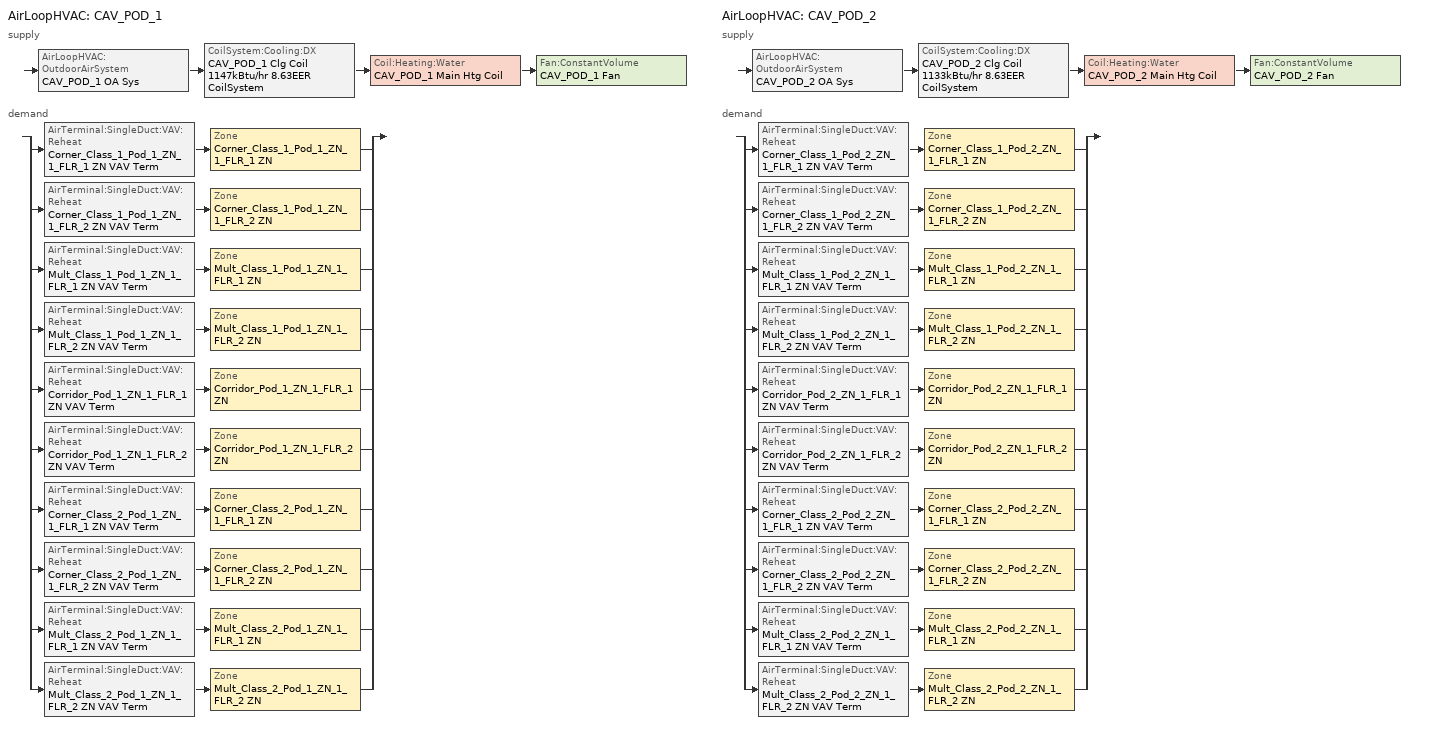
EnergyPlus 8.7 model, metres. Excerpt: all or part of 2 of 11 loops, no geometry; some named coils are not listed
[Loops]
AirLoopHVAC 'CAV_POD_1'
 supply: AirLoopHVAC:OutdoorAirSystem 'CAV_POD_1 OA Sys' > CoilSystem:Cooling:DX 'CAV_POD_1 Clg Coil 1147kBtu/hr 8.63EER CoilSystem' > Coil:Heating:Water 'CAV_POD_1 Main Htg Coil' > Fan:ConstantVolume 'CAV_POD_1 Fan'
 demand: split
  | AirTerminal:SingleDuct:VAV:Reheat 'Corner_Class_1_Pod_1_ZN_1_FLR_1 ZN VAV Term' > Zone 'Corner_Class_1_Pod_1_ZN_1_FLR_1 ZN'
  | AirTerminal:SingleDuct:VAV:Reheat 'Corner_Class_1_Pod_1_ZN_1_FLR_2 ZN VAV Term' > Zone 'Corner_Class_1_Pod_1_ZN_1_FLR_2 ZN'
  | AirTerminal:SingleDuct:VAV:Reheat 'Mult_Class_1_Pod_1_ZN_1_FLR_1 ZN VAV Term' > Zone 'Mult_Class_1_Pod_1_ZN_1_FLR_1 ZN'
  | AirTerminal:SingleDuct:VAV:Reheat 'Mult_Class_1_Pod_1_ZN_1_FLR_2 ZN VAV Term' > Zone 'Mult_Class_1_Pod_1_ZN_1_FLR_2 ZN'
  | AirTerminal:SingleDuct:VAV:Reheat 'Corridor_Pod_1_ZN_1_FLR_1 ZN VAV Term' > Zone 'Corridor_Pod_1_ZN_1_FLR_1 ZN'
  | AirTerminal:SingleDuct:VAV:Reheat 'Corridor_Pod_1_ZN_1_FLR_2 ZN VAV Term' > Zone 'Corridor_Pod_1_ZN_1_FLR_2 ZN'
  | AirTerminal:SingleDuct:VAV:Reheat 'Corner_Class_2_Pod_1_ZN_1_FLR_1 ZN VAV Term' > Zone 'Corner_Class_2_Pod_1_ZN_1_FLR_1 ZN'
  | AirTerminal:SingleDuct:VAV:Reheat 'Corner_Class_2_Pod_1_ZN_1_FLR_2 ZN VAV Term' > Zone 'Corner_Class_2_Pod_1_ZN_1_FLR_2 ZN'
  | AirTerminal:SingleDuct:VAV:Reheat 'Mult_Class_2_Pod_1_ZN_1_FLR_1 ZN VAV Term' > Zone 'Mult_Class_2_Pod_1_ZN_1_FLR_1 ZN'
  | AirTerminal:SingleDuct:VAV:Reheat 'Mult_Class_2_Pod_1_ZN_1_FLR_2 ZN VAV Term' > Zone 'Mult_Class_2_Pod_1_ZN_1_FLR_2 ZN'
AirLoopHVAC 'CAV_POD_2'
 supply: AirLoopHVAC:OutdoorAirSystem 'CAV_POD_2 OA Sys' > CoilSystem:Cooling:DX 'CAV_POD_2 Clg Coil 1133kBtu/hr 8.63EER CoilSystem' > Coil:Heating:Water 'CAV_POD_2 Main Htg Coil' > Fan:ConstantVolume 'CAV_POD_2 Fan'
 demand: split
  | AirTerminal:SingleDuct:VAV:Reheat 'Corner_Class_1_Pod_2_ZN_1_FLR_1 ZN VAV Term' > Zone 'Corner_Class_1_Pod_2_ZN_1_FLR_1 ZN'
  | AirTerminal:SingleDuct:VAV:Reheat 'Corner_Class_1_Pod_2_ZN_1_FLR_2 ZN VAV Term' > Zone 'Corner_Class_1_Pod_2_ZN_1_FLR_2 ZN'
  | AirTerminal:SingleDuct:VAV:Reheat 'Mult_Class_1_Pod_2_ZN_1_FLR_1 ZN VAV Term' > Zone 'Mult_Class_1_Pod_2_ZN_1_FLR_1 ZN'
  | AirTerminal:SingleDuct:VAV:Reheat 'Mult_Class_1_Pod_2_ZN_1_FLR_2 ZN VAV Term' > Zone 'Mult_Class_1_Pod_2_ZN_1_FLR_2 ZN'
  | AirTerminal:SingleDuct:VAV:Reheat 'Corridor_Pod_2_ZN_1_FLR_1 ZN VAV Term' > Zone 'Corridor_Pod_2_ZN_1_FLR_1 ZN'
  | AirTerminal:SingleDuct:VAV:Reheat 'Corridor_Pod_2_ZN_1_FLR_2 ZN VAV Term' > Zone 'Corridor_Pod_2_ZN_1_FLR_2 ZN'
  | AirTerminal:SingleDuct:VAV:Reheat 'Corner_Class_2_Pod_2_ZN_1_FLR_1 ZN VAV Term' > Zone 'Corner_Class_2_Pod_2_ZN_1_FLR_1 ZN'
  | AirTerminal:SingleDuct:VAV:Reheat 'Corner_Class_2_Pod_2_ZN_1_FLR_2 ZN VAV Term' > Zone 'Corner_Class_2_Pod_2_ZN_1_FLR_2 ZN'
  | AirTerminal:SingleDuct:VAV:Reheat 'Mult_Class_2_Pod_2_ZN_1_FLR_1 ZN VAV Term' > Zone 'Mult_Class_2_Pod_2_ZN_1_FLR_1 ZN'
  | AirTerminal:SingleDuct:VAV:Reheat 'Mult_Class_2_Pod_2_ZN_1_FLR_2 ZN VAV Term' > Zone 'Mult_Class_2_Pod_2_ZN_1_FLR_2 ZN'
[ZoneControl:Thermostat] Control Object Type 1=ThermostatSetpoint:DualSetpoint
Name | Zone or ZoneList | Control Type Schedule | Control Name 1
Corner_Class_1_Pod_1_ZN_1_FLR_1 ZN Thermostat | Corner_Class_1_Pod_1_ZN_1_FLR_1 ZN | Corner_Class_1_Pod_1_ZN_1_FLR_1 ZN Thermostat Schedule | SecondarySchool Classroom Thermostat 24
Corner_Class_1_Pod_1_ZN_1_FLR_2 ZN Thermostat | Corner_Class_1_Pod_1_ZN_1_FLR_2 ZN | Corner_Class_1_Pod_1_ZN_1_FLR_2 ZN Thermostat Schedule | SecondarySchool Classroom Thermostat 2
Corner_Class_1_Pod_2_ZN_1_FLR_1 ZN Thermostat | Corner_Class_1_Pod_2_ZN_1_FLR_1 ZN | Corner_Class_1_Pod_2_ZN_1_FLR_1 ZN Thermostat Schedule | SecondarySchool Classroom Thermostat 12
Corner_Class_1_Pod_2_ZN_1_FLR_2 ZN Thermostat | Corner_Class_1_Pod_2_ZN_1_FLR_2 ZN | Corner_Class_1_Pod_2_ZN_1_FLR_2 ZN Thermostat Schedule | SecondarySchool Classroom Thermostat 22
Corner_Class_2_Pod_1_ZN_1_FLR_1 ZN Thermostat | Corner_Class_2_Pod_1_ZN_1_FLR_1 ZN | Corner_Class_2_Pod_1_ZN_1_FLR_1 ZN Thermostat Schedule | SecondarySchool Classroom Thermostat 20
Corner_Class_2_Pod_1_ZN_1_FLR_2 ZN Thermostat | Corner_Class_2_Pod_1_ZN_1_FLR_2 ZN | Corner_Class_2_Pod_1_ZN_1_FLR_2 ZN Thermostat Schedule | SecondarySchool Classroom Thermostat 15
Corner_Class_2_Pod_2_ZN_1_FLR_1 ZN Thermostat | Corner_Class_2_Pod_2_ZN_1_FLR_1 ZN | Corner_Class_2_Pod_2_ZN_1_FLR_1 ZN Thermostat Schedule | SecondarySchool Classroom Thermostat 21
Corner_Class_2_Pod_2_ZN_1_FLR_2 ZN Thermostat | Corner_Class_2_Pod_2_ZN_1_FLR_2 ZN | Corner_Class_2_Pod_2_ZN_1_FLR_2 ZN Thermostat Schedule | SecondarySchool Classroom Thermostat 6
Corridor_Pod_1_ZN_1_FLR_1 ZN Thermostat | Corridor_Pod_1_ZN_1_FLR_1 ZN | Corridor_Pod_1_ZN_1_FLR_1 ZN Thermostat Schedule | SecondarySchool Corridor Thermostat 6
Corridor_Pod_1_ZN_1_FLR_2 ZN Thermostat | Corridor_Pod_1_ZN_1_FLR_2 ZN | Corridor_Pod_1_ZN_1_FLR_2 ZN Thermostat Schedule | SecondarySchool Corridor Thermostat 1
Corridor_Pod_2_ZN_1_FLR_1 ZN Thermostat | Corridor_Pod_2_ZN_1_FLR_1 ZN | Corridor_Pod_2_ZN_1_FLR_1 ZN Thermostat Schedule | SecondarySchool Corridor Thermostat 4
Corridor_Pod_2_ZN_1_FLR_2 ZN Thermostat | Corridor_Pod_2_ZN_1_FLR_2 ZN | Corridor_Pod_2_ZN_1_FLR_2 ZN Thermostat Schedule | SecondarySchool Corridor Thermostat 3
Mult_Class_1_Pod_1_ZN_1_FLR_1 ZN Thermostat | Mult_Class_1_Pod_1_ZN_1_FLR_1 ZN | Mult_Class_1_Pod_1_ZN_1_FLR_1 ZN Thermostat Schedule | SecondarySchool Classroom Thermostat 14
Mult_Class_1_Pod_1_ZN_1_FLR_2 ZN Thermostat | Mult_Class_1_Pod_1_ZN_1_FLR_2 ZN | Mult_Class_1_Pod_1_ZN_1_FLR_2 ZN Thermostat Schedule | SecondarySchool Classroom Thermostat 7
Mult_Class_1_Pod_2_ZN_1_FLR_1 ZN Thermostat | Mult_Class_1_Pod_2_ZN_1_FLR_1 ZN | Mult_Class_1_Pod_2_ZN_1_FLR_1 ZN Thermostat Schedule | SecondarySchool Classroom Thermostat 16
Mult_Class_1_Pod_2_ZN_1_FLR_2 ZN Thermostat | Mult_Class_1_Pod_2_ZN_1_FLR_2 ZN | Mult_Class_1_Pod_2_ZN_1_FLR_2 ZN Thermostat Schedule | SecondarySchool Classroom Thermostat 18
Mult_Class_2_Pod_1_ZN_1_FLR_1 ZN Thermostat | Mult_Class_2_Pod_1_ZN_1_FLR_1 ZN | Mult_Class_2_Pod_1_ZN_1_FLR_1 ZN Thermostat Schedule | SecondarySchool Classroom Thermostat 3
Mult_Class_2_Pod_1_ZN_1_FLR_2 ZN Thermostat | Mult_Class_2_Pod_1_ZN_1_FLR_2 ZN | Mult_Class_2_Pod_1_ZN_1_FLR_2 ZN Thermostat Schedule | SecondarySchool Classroom Thermostat 4
Mult_Class_2_Pod_2_ZN_1_FLR_1 ZN Thermostat | Mult_Class_2_Pod_2_ZN_1_FLR_1 ZN | Mult_Class_2_Pod_2_ZN_1_FLR_1 ZN Thermostat Schedule | SecondarySchool Classroom Thermostat 19
Mult_Class_2_Pod_2_ZN_1_FLR_2 ZN Thermostat | Mult_Class_2_Pod_2_ZN_1_FLR_2 ZN | Mult_Class_2_Pod_2_ZN_1_FLR_2 ZN Thermostat Schedule | SecondarySchool Classroom Thermostat 23
[ThermostatSetpoint:DualSetpoint]
Name | Heating Setpoint Temperature Schedule | Cooling Setpoint Temperature Schedule
SecondarySchool Classroom Thermostat 24; SecondarySchool Classroom Thermostat 2; SecondarySchool Classroom Thermostat 12; SecondarySchool Classroom Thermostat 22; SecondarySchool Classroom Thermostat 20; SecondarySchool Classroom Thermostat 15; SecondarySchool Classroom Thermostat 21; SecondarySchool Classroom Thermostat 6; SecondarySchool Classroom Thermostat 14; SecondarySchool Classroom Thermostat 7; SecondarySchool Classroom Thermostat 16; SecondarySchool Classroom Thermostat 18; SecondarySchool Classroom Thermostat 3; SecondarySchool Classroom Thermostat 4; SecondarySchool Classroom Thermostat 19; SecondarySchool Classroom Thermostat 23 | SecondarySchool HtgSetp | SecondarySchool ClgSetp
SecondarySchool Corridor Thermostat 6; SecondarySchool Corridor Thermostat 1; SecondarySchool Corridor Thermostat 4; SecondarySchool Corridor Thermostat 3 | SecondarySchool HtgSetp BathCorrMechKitchen | SecondarySchool ClgSetp BathCorrMechKitchen
[Zone equipment]
Corner_Class_1_Pod_1_ZN_1_FLR_1 ZN: Corner_Class_1_Pod_1_ZN_1_FLR_1 ZN VAV Term
Corner_Class_1_Pod_1_ZN_1_FLR_2 ZN: Corner_Class_1_Pod_1_ZN_1_FLR_2 ZN VAV Term
Corner_Class_1_Pod_2_ZN_1_FLR_1 ZN: Corner_Class_1_Pod_2_ZN_1_FLR_1 ZN VAV Term
Corner_Class_1_Pod_2_ZN_1_FLR_2 ZN: Corner_Class_1_Pod_2_ZN_1_FLR_2 ZN VAV Term
Corner_Class_2_Pod_1_ZN_1_FLR_1 ZN: Corner_Class_2_Pod_1_ZN_1_FLR_1 ZN VAV Term
Corner_Class_2_Pod_1_ZN_1_FLR_2 ZN: Corner_Class_2_Pod_1_ZN_1_FLR_2 ZN VAV Term
Corner_Class_2_Pod_2_ZN_1_FLR_1 ZN: Corner_Class_2_Pod_2_ZN_1_FLR_1 ZN VAV Term
Corner_Class_2_Pod_2_ZN_1_FLR_2 ZN: Corner_Class_2_Pod_2_ZN_1_FLR_2 ZN VAV Term
Corridor_Pod_1_ZN_1_FLR_1 ZN: Corridor_Pod_1_ZN_1_FLR_1 ZN VAV Term
Corridor_Pod_1_ZN_1_FLR_2 ZN: Corridor_Pod_1_ZN_1_FLR_2 ZN VAV Term
Corridor_Pod_2_ZN_1_FLR_1 ZN: Corridor_Pod_2_ZN_1_FLR_1 ZN VAV Term
Corridor_Pod_2_ZN_1_FLR_2 ZN: Corridor_Pod_2_ZN_1_FLR_2 ZN VAV Term
Mult_Class_1_Pod_1_ZN_1_FLR_1 ZN: Mult_Class_1_Pod_1_ZN_1_FLR_1 ZN VAV Term
Mult_Class_1_Pod_1_ZN_1_FLR_2 ZN: Mult_Class_1_Pod_1_ZN_1_FLR_2 ZN VAV Term
Mult_Class_1_Pod_2_ZN_1_FLR_1 ZN: Mult_Class_1_Pod_2_ZN_1_FLR_1 ZN VAV Term
Mult_Class_1_Pod_2_ZN_1_FLR_2 ZN: Mult_Class_1_Pod_2_ZN_1_FLR_2 ZN VAV Term
Mult_Class_2_Pod_1_ZN_1_FLR_1 ZN: Mult_Class_2_Pod_1_ZN_1_FLR_1 ZN VAV Term
Mult_Class_2_Pod_1_ZN_1_FLR_2 ZN: Mult_Class_2_Pod_1_ZN_1_FLR_2 ZN VAV Term
Mult_Class_2_Pod_2_ZN_1_FLR_1 ZN: Mult_Class_2_Pod_2_ZN_1_FLR_1 ZN VAV Term
Mult_Class_2_Pod_2_ZN_1_FLR_2 ZN: Mult_Class_2_Pod_2_ZN_1_FLR_2 ZN VAV Term
[Sizing:Zone] Zone Cooling Design Supply Air Temperature Input Method=SupplyAirTemperature; Zone Cooling Design Supply Air Temperature {C}=12.8; Zone Cooling Design Supply Air Temperature Difference {deltaC}=11.11; Zone Heating Design Supply Air Temperature Input Method=SupplyAirTemperature; Zone Heating Design Supply Air Temperature {C}=50; Zone Heating Design Supply Air Temperature Difference {deltaC}=11.11; Zone Cooling Design Supply Air Humidity Ratio {kgWater/kgDryAir}=0.0085; Zone Heating Design Supply Air Humidity Ratio {kgWater/kgDryAir}=0.008; Cooling Design Air Flow Method=DesignDay; Cooling Design Air Flow Rate {m3/s}=0; Cooling Minimum Air Flow per Zone Floor Area {m3/s-m2}=0.000762; Cooling Minimum Air Flow {m3/s}=0; Cooling Minimum Air Flow Fraction=0; Heating Design Air Flow Method=DesignDay; Heating Design Air Flow Rate {m3/s}=0; Heating Maximum Air Flow per Zone Floor Area {m3/s-m2}=0.002032; Heating Maximum Air Flow {m3/s}=0.141576; Heating Maximum Air Flow Fraction=0.3; Account for Dedicated Outdoor Air System=No
Name | Design Specification Outdoor Air Object | Design Specification Zone Air Distribution Object
Corner_Class_1_Pod_1_ZN_1_FLR_1 ZN | SecondarySchool Classroom Ventilation (20.34009108 ft3/min-person | Corner_Class_1_Pod_1_ZN_1_FLR_1 ZN Design Spec Zone Air Dist
Corner_Class_1_Pod_1_ZN_1_FLR_2 ZN | SecondarySchool Classroom Ventilation (20.34009108 ft3/min-person | Corner_Class_1_Pod_1_ZN_1_FLR_2 ZN Design Spec Zone Air Dist
Corner_Class_1_Pod_2_ZN_1_FLR_1 ZN | SecondarySchool Classroom Ventilation (20.34009108 ft3/min-person | Corner_Class_1_Pod_2_ZN_1_FLR_1 ZN Design Spec Zone Air Dist
Corner_Class_1_Pod_2_ZN_1_FLR_2 ZN | SecondarySchool Classroom Ventilation (20.34009108 ft3/min-person | Corner_Class_1_Pod_2_ZN_1_FLR_2 ZN Design Spec Zone Air Dist
Corner_Class_2_Pod_1_ZN_1_FLR_1 ZN | SecondarySchool Classroom Ventilation (20.34009108 ft3/min-person | Corner_Class_2_Pod_1_ZN_1_FLR_1 ZN Design Spec Zone Air Dist
Corner_Class_2_Pod_1_ZN_1_FLR_2 ZN | SecondarySchool Classroom Ventilation (20.34009108 ft3/min-person | Corner_Class_2_Pod_1_ZN_1_FLR_2 ZN Design Spec Zone Air Dist
Corner_Class_2_Pod_2_ZN_1_FLR_1 ZN | SecondarySchool Classroom Ventilation (20.34009108 ft3/min-person | Corner_Class_2_Pod_2_ZN_1_FLR_1 ZN Design Spec Zone Air Dist
Corner_Class_2_Pod_2_ZN_1_FLR_2 ZN | SecondarySchool Classroom Ventilation (20.34009108 ft3/min-person | Corner_Class_2_Pod_2_ZN_1_FLR_2 ZN Design Spec Zone Air Dist
Corridor_Pod_1_ZN_1_FLR_1 ZN | SecondarySchool Corridor Ventilation (20.34009108 ft3/min-person | Corridor_Pod_1_ZN_1_FLR_1 ZN Design Spec Zone Air Dist
Corridor_Pod_1_ZN_1_FLR_2 ZN | SecondarySchool Corridor Ventilation (20.34009108 ft3/min-person | Corridor_Pod_1_ZN_1_FLR_2 ZN Design Spec Zone Air Dist
Corridor_Pod_2_ZN_1_FLR_1 ZN | SecondarySchool Corridor Ventilation (20.34009108 ft3/min-person | Corridor_Pod_2_ZN_1_FLR_1 ZN Design Spec Zone Air Dist
Corridor_Pod_2_ZN_1_FLR_2 ZN | SecondarySchool Corridor Ventilation (20.34009108 ft3/min-person | Corridor_Pod_2_ZN_1_FLR_2 ZN Design Spec Zone Air Dist
Mult_Class_1_Pod_1_ZN_1_FLR_1 ZN | SecondarySchool Classroom Ventilation (20.34009108 ft3/min-person | Mult_Class_1_Pod_1_ZN_1_FLR_1 ZN Design Spec Zone Air Dist
Mult_Class_1_Pod_1_ZN_1_FLR_2 ZN | SecondarySchool Classroom Ventilation (20.34009108 ft3/min-person | Mult_Class_1_Pod_1_ZN_1_FLR_2 ZN Design Spec Zone Air Dist
Mult_Class_1_Pod_2_ZN_1_FLR_1 ZN | SecondarySchool Classroom Ventilation (20.34009108 ft3/min-person | Mult_Class_1_Pod_2_ZN_1_FLR_1 ZN Design Spec Zone Air Dist
Mult_Class_1_Pod_2_ZN_1_FLR_2 ZN | SecondarySchool Classroom Ventilation (20.34009108 ft3/min-person | Mult_Class_1_Pod_2_ZN_1_FLR_2 ZN Design Spec Zone Air Dist
Mult_Class_2_Pod_1_ZN_1_FLR_1 ZN | SecondarySchool Classroom Ventilation (20.34009108 ft3/min-person | Mult_Class_2_Pod_1_ZN_1_FLR_1 ZN Design Spec Zone Air Dist
Mult_Class_2_Pod_1_ZN_1_FLR_2 ZN | SecondarySchool Classroom Ventilation (20.34009108 ft3/min-person | Mult_Class_2_Pod_1_ZN_1_FLR_2 ZN Design Spec Zone Air Dist
Mult_Class_2_Pod_2_ZN_1_FLR_1 ZN | SecondarySchool Classroom Ventilation (20.34009108 ft3/min-person | Mult_Class_2_Pod_2_ZN_1_FLR_1 ZN Design Spec Zone Air Dist
Mult_Class_2_Pod_2_ZN_1_FLR_2 ZN | SecondarySchool Classroom Ventilation (20.34009108 ft3/min-person | Mult_Class_2_Pod_2_ZN_1_FLR_2 ZN Design Spec Zone Air Dist
[DesignSpecification:ZoneAirDistribution] Zone Air Distribution Effectiveness in Cooling Mode=1; Zone Air Distribution Effectiveness in Heating Mode=1
Corner_Class_1_Pod_1_ZN_1_FLR_1 ZN Design Spec Zone Air Dist; Corner_Class_1_Pod_1_ZN_1_FLR_2 ZN Design Spec Zone Air Dist; Corner_Class_1_Pod_2_ZN_1_FLR_1 ZN Design Spec Zone Air Dist; Corner_Class_1_Pod_2_ZN_1_FLR_2 ZN Design Spec Zone Air Dist; Corner_Class_2_Pod_1_ZN_1_FLR_1 ZN Design Spec Zone Air Dist; Corner_Class_2_Pod_1_ZN_1_FLR_2 ZN Design Spec Zone Air Dist; Corner_Class_2_Pod_2_ZN_1_FLR_1 ZN Design Spec Zone Air Dist; Corner_Class_2_Pod_2_ZN_1_FLR_2 ZN Design Spec Zone Air Dist; Corridor_Pod_1_ZN_1_FLR_1 ZN Design Spec Zone Air Dist; Corridor_Pod_1_ZN_1_FLR_2 ZN Design Spec Zone Air Dist; Corridor_Pod_2_ZN_1_FLR_1 ZN Design Spec Zone Air Dist; Corridor_Pod_2_ZN_1_FLR_2 ZN Design Spec Zone Air Dist; Mult_Class_1_Pod_1_ZN_1_FLR_1 ZN Design Spec Zone Air Dist; Mult_Class_1_Pod_1_ZN_1_FLR_2 ZN Design Spec Zone Air Dist; Mult_Class_1_Pod_2_ZN_1_FLR_1 ZN Design Spec Zone Air Dist; Mult_Class_1_Pod_2_ZN_1_FLR_2 ZN Design Spec Zone Air Dist; Mult_Class_2_Pod_1_ZN_1_FLR_1 ZN Design Spec Zone Air Dist; Mult_Class_2_Pod_1_ZN_1_FLR_2 ZN Design Spec Zone Air Dist; Mult_Class_2_Pod_2_ZN_1_FLR_1 ZN Design Spec Zone Air Dist; Mult_Class_2_Pod_2_ZN_1_FLR_2 ZN Design Spec Zone Air Dist
[Controller:MechanicalVentilation] Availability Schedule=Always On Discrete; Demand Controlled Ventilation=No; System Outdoor Air Method=ZoneSum; Design Specification Outdoor Air Object Name 1=SecondarySchool Classroom Ventilation (20.34009108 ft3/min-person; Design Specification Outdoor Air Object Name 2=SecondarySchool Classroom Ventilation (20.34009108 ft3/min-person; Design Specification Outdoor Air Object Name 3=SecondarySchool Classroom Ventilation (20.34009108 ft3/min-person; Design Specification Outdoor Air Object Name 4=SecondarySchool Classroom Ventilation (20.34009108 ft3/min-person; Design Specification Outdoor Air Object Name 5=SecondarySchool Corridor Ventilation (20.34009108 ft3/min-person; Design Specification Outdoor Air Object Name 6=SecondarySchool Corridor Ventilation (20.34009108 ft3/min-person; Design Specification Outdoor Air Object Name 7=SecondarySchool Classroom Ventilation (20.34009108 ft3/min-person; Design Specification Outdoor Air Object Name 8=SecondarySchool Classroom Ventilation (20.34009108 ft3/min-person; Design Specification Outdoor Air Object Name 9=SecondarySchool Classroom Ventilation (20.34009108 ft3/min-person; Design Specification Outdoor Air Object Name 10=SecondarySchool Classroom Ventilation (20.34009108 ft3/min-person
Name | Zone Name 1 | Design Specification Zone Air Distribution Object Name 1 | Zone Name 2 | Design Specification Zone Air Distribution Object Name 2 | Zone Name 3 | Design Specification Zone Air Distribution Object Name 3 | Zone Name 4 | Design Specification Zone Air Distribution Object Name 4 | Zone Name 5 | Design Specification Zone Air Distribution Object Name 5 | Zone Name 6 | Design Specification Zone Air Distribution Object Name 6 | Zone Name 7 | Design Specification Zone Air Distribution Object Name 7 | Zone Name 8 | Design Specification Zone Air Distribution Object Name 8 | Zone Name 9 | Design Specification Zone Air Distribution Object Name 9 | Zone Name 10 | Design Specification Zone Air Distribution Object Name 10
CAV_POD_1 Vent Controller | Corner_Class_1_Pod_1_ZN_1_FLR_1 ZN | Corner_Class_1_Pod_1_ZN_1_FLR_1 ZN Design Spec Zone Air Dist | Corner_Class_1_Pod_1_ZN_1_FLR_2 ZN | Corner_Class_1_Pod_1_ZN_1_FLR_2 ZN Design Spec Zone Air Dist | Corner_Class_2_Pod_1_ZN_1_FLR_1 ZN | Corner_Class_2_Pod_1_ZN_1_FLR_1 ZN Design Spec Zone Air Dist | Corner_Class_2_Pod_1_ZN_1_FLR_2 ZN | Corner_Class_2_Pod_1_ZN_1_FLR_2 ZN Design Spec Zone Air Dist | Corridor_Pod_1_ZN_1_FLR_1 ZN | Corridor_Pod_1_ZN_1_FLR_1 ZN Design Spec Zone Air Dist | Corridor_Pod_1_ZN_1_FLR_2 ZN | Corridor_Pod_1_ZN_1_FLR_2 ZN Design Spec Zone Air Dist | Mult_Class_1_Pod_1_ZN_1_FLR_1 ZN | Mult_Class_1_Pod_1_ZN_1_FLR_1 ZN Design Spec Zone Air Dist | Mult_Class_1_Pod_1_ZN_1_FLR_2 ZN | Mult_Class_1_Pod_1_ZN_1_FLR_2 ZN Design Spec Zone Air Dist | Mult_Class_2_Pod_1_ZN_1_FLR_1 ZN | Mult_Class_2_Pod_1_ZN_1_FLR_1 ZN Design Spec Zone Air Dist | Mult_Class_2_Pod_1_ZN_1_FLR_2 ZN | Mult_Class_2_Pod_1_ZN_1_FLR_2 ZN Design Spec Zone Air Dist
CAV_POD_2 Vent Controller | Corner_Class_1_Pod_2_ZN_1_FLR_1 ZN | Corner_Class_1_Pod_2_ZN_1_FLR_1 ZN Design Spec Zone Air Dist | Corner_Class_1_Pod_2_ZN_1_FLR_2 ZN | Corner_Class_1_Pod_2_ZN_1_FLR_2 ZN Design Spec Zone Air Dist | Corner_Class_2_Pod_2_ZN_1_FLR_1 ZN | Corner_Class_2_Pod_2_ZN_1_FLR_1 ZN Design Spec Zone Air Dist | Corner_Class_2_Pod_2_ZN_1_FLR_2 ZN | Corner_Class_2_Pod_2_ZN_1_FLR_2 ZN Design Spec Zone Air Dist | Corridor_Pod_2_ZN_1_FLR_1 ZN | Corridor_Pod_2_ZN_1_FLR_1 ZN Design Spec Zone Air Dist | Corridor_Pod_2_ZN_1_FLR_2 ZN | Corridor_Pod_2_ZN_1_FLR_2 ZN Design Spec Zone Air Dist | Mult_Class_1_Pod_2_ZN_1_FLR_1 ZN | Mult_Class_1_Pod_2_ZN_1_FLR_1 ZN Design Spec Zone Air Dist | Mult_Class_1_Pod_2_ZN_1_FLR_2 ZN | Mult_Class_1_Pod_2_ZN_1_FLR_2 ZN Design Spec Zone Air Dist | Mult_Class_2_Pod_2_ZN_1_FLR_1 ZN | Mult_Class_2_Pod_2_ZN_1_FLR_1 ZN Design Spec Zone Air Dist | Mult_Class_2_Pod_2_ZN_1_FLR_2 ZN | Mult_Class_2_Pod_2_ZN_1_FLR_2 ZN Design Spec Zone Air Dist
[DesignSpecification:OutdoorAir] Outdoor Air Method=Sum; Outdoor Air Flow per Person {m3/s-person}=0.00959945; Outdoor Air Flow per Zone {m3/s}=0; Outdoor Air Flow Air Changes per Hour {1/hr}=0
Name | Outdoor Air Flow per Zone Floor Area {m3/s-m2}
SecondarySchool Classroom Ventilation (20.34009108 ft3/min-person | 0
SecondarySchool Corridor Ventilation (20.34009108 ft3/min-person | 0.000508
[AirTerminal:SingleDuct:VAV:Reheat] Availability Schedule=Always On Discrete; Maximum Air Flow Rate {m3/s}=Autosize; Zone Minimum Air Flow Input Method=Constant; Constant Minimum Air Flow Fraction=0.3; Fixed Minimum Air Flow Rate {m3/s}=0; Maximum Hot Water or Steam Flow Rate {m3/s}=Autosize; Minimum Hot Water or Steam Flow Rate {m3/s}=0; Convergence Tolerance=0.001; Damper Heating Action=Normal; Maximum Flow per Zone Floor Area During Reheat {m3/s-m2}=0; Maximum Flow Fraction During Reheat=0.5; Maximum Reheat Air Temperature {C}=50
Name | Reheat Coil
Corner_Class_1_Pod_1_ZN_1_FLR_1 ZN VAV Term | Corner_Class_1_Pod_1_ZN_1_FLR_1 ZN Rht Coil
Corner_Class_1_Pod_1_ZN_1_FLR_2 ZN VAV Term | Corner_Class_1_Pod_1_ZN_1_FLR_2 ZN Rht Coil
Corner_Class_1_Pod_2_ZN_1_FLR_1 ZN VAV Term | Corner_Class_1_Pod_2_ZN_1_FLR_1 ZN Rht Coil
Corner_Class_1_Pod_2_ZN_1_FLR_2 ZN VAV Term | Corner_Class_1_Pod_2_ZN_1_FLR_2 ZN Rht Coil
Corner_Class_2_Pod_1_ZN_1_FLR_1 ZN VAV Term | Corner_Class_2_Pod_1_ZN_1_FLR_1 ZN Rht Coil
Corner_Class_2_Pod_1_ZN_1_FLR_2 ZN VAV Term | Corner_Class_2_Pod_1_ZN_1_FLR_2 ZN Rht Coil
Corner_Class_2_Pod_2_ZN_1_FLR_1 ZN VAV Term | Corner_Class_2_Pod_2_ZN_1_FLR_1 ZN Rht Coil
Corner_Class_2_Pod_2_ZN_1_FLR_2 ZN VAV Term | Corner_Class_2_Pod_2_ZN_1_FLR_2 ZN Rht Coil
Corridor_Pod_1_ZN_1_FLR_1 ZN VAV Term | Corridor_Pod_1_ZN_1_FLR_1 ZN Rht Coil
Corridor_Pod_1_ZN_1_FLR_2 ZN VAV Term | Corridor_Pod_1_ZN_1_FLR_2 ZN Rht Coil
Corridor_Pod_2_ZN_1_FLR_1 ZN VAV Term | Corridor_Pod_2_ZN_1_FLR_1 ZN Rht Coil
Corridor_Pod_2_ZN_1_FLR_2 ZN VAV Term | Corridor_Pod_2_ZN_1_FLR_2 ZN Rht Coil
Mult_Class_1_Pod_1_ZN_1_FLR_1 ZN VAV Term | Mult_Class_1_Pod_1_ZN_1_FLR_1 ZN Rht Coil
Mult_Class_1_Pod_1_ZN_1_FLR_2 ZN VAV Term | Mult_Class_1_Pod_1_ZN_1_FLR_2 ZN Rht Coil
Mult_Class_1_Pod_2_ZN_1_FLR_1 ZN VAV Term | Mult_Class_1_Pod_2_ZN_1_FLR_1 ZN Rht Coil
Mult_Class_1_Pod_2_ZN_1_FLR_2 ZN VAV Term | Mult_Class_1_Pod_2_ZN_1_FLR_2 ZN Rht Coil
Mult_Class_2_Pod_1_ZN_1_FLR_1 ZN VAV Term | Mult_Class_2_Pod_1_ZN_1_FLR_1 ZN Rht Coil
Mult_Class_2_Pod_1_ZN_1_FLR_2 ZN VAV Term | Mult_Class_2_Pod_1_ZN_1_FLR_2 ZN Rht Coil
Mult_Class_2_Pod_2_ZN_1_FLR_1 ZN VAV Term | Mult_Class_2_Pod_2_ZN_1_FLR_1 ZN Rht Coil
Mult_Class_2_Pod_2_ZN_1_FLR_2 ZN VAV Term | Mult_Class_2_Pod_2_ZN_1_FLR_2 ZN Rht Coil
[Coil:Heating:Water] Availability Schedule=Always On Discrete; U-Factor Times Area Value {W/K}=Autosize; Maximum Water Flow Rate {m3/s}=Autosize; Performance Input Method=UFactorTimesAreaAndDesignWaterFlowRate; Rated Capacity {W}=Autosize; Rated Inlet Water Temperature {C}=67; Rated Inlet Air Temperature {C}=7; Rated Outlet Water Temperature {C}=55.8889; Rated Outlet Air Temperature {C}=16.7; Rated Ratio for Air and Water Convection=0.5
CAV_POD_1 Main Htg Coil; CAV_POD_2 Main Htg Coil
[AirLoopHVAC] Design Supply Air Flow Rate {m3/s}=AutoSize
CAV_POD_1; CAV_POD_2
[Sizing:System] Type of Load to Size On=Sensible; Design Outdoor Air Flow Rate {m3/s}=Autosize; Central Heating Maximum System Air Flow Ratio=1; Preheat Design Temperature {C}=7; Preheat Design Humidity Ratio {kgWater/kgDryAir}=0.008; Precool Design Temperature {C}=12.8; Precool Design Humidity Ratio {kgWater/kgDryAir}=0.008; Central Cooling Design Supply Air Temperature {C}=12.8; Central Heating Design Supply Air Temperature {C}=16.7; Type of Zone Sum to Use=Coincident; 100% Outdoor Air in Cooling=No; 100% Outdoor Air in Heating=No; Central Cooling Design Supply Air Humidity Ratio {kgWater/kgDryAir}=0.0085; Central Heating Design Supply Air Humidity Ratio {kgWater/kgDryAir}=0.008; Cooling Supply Air Flow Rate Method=DesignDay; Cooling Supply Air Flow Rate {m3/s}=0; Cooling Supply Air Flow Rate Per Floor Area {m3/s-m2}=0.00996765; Cooling Fraction of Autosized Cooling Supply Air Flow Rate=1; Cooling Supply Air Flow Rate Per Unit Cooling Capacity {m3/s-W}=3.94755e-05; Heating Supply Air Flow Rate Method=DesignDay; Heating Supply Air Flow Rate {m3/s}=0; Heating Supply Air Flow Rate Per Floor Area {m3/s-m2}=0.00996765; Heating Fraction of Autosized Heating Supply Air Flow Rate=1; Heating Fraction of Autosized Cooling Supply Air Flow Rate=1; Heating Supply Air Flow Rate Per Unit Heating Capacity {m3/s-W}=3.15882e-05; System Outdoor Air Method=ZoneSum; Zone Maximum Outdoor Air Fraction=1; Cooling Design Capacity Method=CoolingDesignCapacity; Cooling Design Capacity {W}=Autosize; Cooling Design Capacity Per Floor Area {W/m2}=234.7; Fraction of Autosized Cooling Design Capacity=1; Heating Design Capacity Method=HeatingDesignCapacity; Heating Design Capacity {W}=Autosize; Heating Design Capacity Per Floor Area {W/m2}=157; Fraction of Autosized Heating Design Capacity=1; Central Cooling Capacity Control Method=OnOff
CAV_POD_1; CAV_POD_2
[Controller:OutdoorAir] Minimum Outdoor Air Flow Rate {m3/s}=0; Maximum Outdoor Air Flow Rate {m3/s}=Autosize; Economizer Control Type=NoEconomizer; Economizer Control Action Type=ModulateFlow; Economizer Maximum Limit Dry-Bulb Temperature {C}=28; Economizer Maximum Limit Enthalpy {J/kg}=64000; Economizer Minimum Limit Dry-Bulb Temperature {C}=-100; Lockout Type=LockoutWithCompressor; Minimum Limit Type=FixedMinimum; Minimum Outdoor Air Schedule=Always On Discrete; Minimum Fraction of Outdoor Air Schedule=SecondarySchool VAV OA Damper; High Humidity Control=No; Control High Indoor Humidity Based on Outdoor Humidity Ratio=Yes; Heat Recovery Bypass Control Type=BypassWhenOAFlowGreaterThanMinimum
Name | Mechanical Ventilation Controller
CAV_POD_1 OA Controller | CAV_POD_1 Vent Controller
CAV_POD_2 OA Controller | CAV_POD_2 Vent Controller
[SetpointManager:MixedAir] Control Variable=Temperature
Node 72 OS Default SPM; Node 69 OS Default SPM; Node 66 OS Default SPM; Node 133 OS Default SPM; Node 130 OS Default SPM; Node 127 OS Default SPM
[CoilSystem:Cooling:DX] Availability Schedule=Always On Discrete
Name | Cooling Coil
CAV_POD_1 Clg Coil 1147kBtu/hr 8.63EER CoilSystem | CAV_POD_1 Clg Coil 1147kBtu/hr 8.63EER
CAV_POD_2 Clg Coil 1133kBtu/hr 8.63EER CoilSystem | CAV_POD_2 Clg Coil 1133kBtu/hr 8.63EER
[Fan:ConstantVolume] Availability Schedule=SecondarySchool VAV Operation; Fan Total Efficiency=0.6006; Pressure Rise {Pa}=1018.77; Maximum Flow Rate {m3/s}=AutoSize; Motor Efficiency=0.924; Motor In Airstream Fraction=1
CAV_POD_1 Fan; CAV_POD_2 Fan
[Controller:WaterCoil] Control Variable=Temperature; Action=Normal; Actuator Variable=Flow; Controller Convergence Tolerance {deltaC}=0.0001; Maximum Actuated Flow {m3/s}=Autosize; Minimum Actuated Flow {m3/s}=0
CAV_POD_1 Main Htg Coil Controller; CAV_POD_2 Main Htg Coil Controller
[Coil:Cooling:DX:TwoSpeed] Availability Schedule=Always On Discrete; High Speed Gross Rated Total Cooling Capacity {W}=Autosize; High Speed Rated Sensible Heat Ratio=Autosize; High Speed Rated Air Flow Rate {m3/s}=Autosize; Low Speed Gross Rated Total Cooling Capacity {W}=Autosize; Low Speed Gross Rated Sensible Heat Ratio=0.69; Low Speed Rated Air Flow Rate {m3/s}=Autosize; Condenser Type=AirCooled; High Speed Evaporative Condenser Effectiveness=0; Low Speed Evaporative Condenser Effectiveness=0; Basin Heater Capacity {W/K}=10; Basin Heater Setpoint Temperature {C}=2
Name | High Speed Gross Rated Cooling COP {W/W} | Total Cooling Capacity Function of Temperature Curve | Total Cooling Capacity Function of Flow Fraction Curve | Energy Input Ratio Function of Temperature Curve | Energy Input Ratio Function of Flow Fraction Curve | Part Load Fraction Correlation Curve | Low Speed Gross Rated Cooling COP {W/W} | Low Speed Total Cooling Capacity Function of Temperature Curve | Low Speed Energy Input Ratio Function of Temperature Curve
CAV_POD_1 Clg Coil 1147kBtu/hr 8.63EER | 3.69314 | DOE Ref DX Clg Coil Cool-Cap-fT 2 | DOE Ref DX Clg Coil Cool-CAP-fFlow 1 | DOE Ref DX Clg Coil Cool-EIR-fT 2 | DOE Ref DX Clg Coil Cool-EIR-fFlow 1 | DOE Ref DX Clg Coil Cool-PLF-fPLR 1 | 3.69314 | DOE Ref DX Clg Coil Cool-Cap-fT 3 | DOE Ref DX Clg Coil Cool-EIR-fT 3
CAV_POD_2 Clg Coil 1133kBtu/hr 8.63EER | 3.68369 | DOE Ref DX Clg Coil Cool-Cap-fT 4 | DOE Ref DX Clg Coil Cool-CAP-fFlow 2 | DOE Ref DX Clg Coil Cool-EIR-fT 4 | DOE Ref DX Clg Coil Cool-EIR-fFlow 2 | DOE Ref DX Clg Coil Cool-PLF-fPLR 2 | 3.68369 | DOE Ref DX Clg Coil Cool-Cap-fT 5 | DOE Ref DX Clg Coil Cool-EIR-fT 5
[SetpointManager:Scheduled] Control Variable=Temperature
Name | Schedule
CAV_POD_1 supply air setpoint manager | Supply Air Temp - 55.04F
CAV_POD_2 supply air setpoint manager | Supply Air Temp - 55.04F 1
[Schedule:Compact]
Corner_Class_1_Pod_1_ZN_1_FLR_1 ZN Thermostat Schedule; Corner_Class_1_Pod_1_ZN_1_FLR_2 ZN Thermostat Schedule; Corner_Class_1_Pod_2_ZN_1_FLR_1 ZN Thermostat Schedule; Corner_Class_1_Pod_2_ZN_1_FLR_2 ZN Thermostat Schedule; Corner_Class_2_Pod_1_ZN_1_FLR_1 ZN Thermostat Schedule; Corner_Class_2_Pod_1_ZN_1_FLR_2 ZN Thermostat Schedule; Corner_Class_2_Pod_2_ZN_1_FLR_1 ZN Thermostat Schedule; Corner_Class_2_Pod_2_ZN_1_FLR_2 ZN Thermostat Schedule; Corridor_Pod_1_ZN_1_FLR_1 ZN Thermostat Schedule; Corridor_Pod_1_ZN_1_FLR_2 ZN Thermostat Schedule; Corridor_Pod_2_ZN_1_FLR_1 ZN Thermostat Schedule; Corridor_Pod_2_ZN_1_FLR_2 ZN Thermostat Schedule; Mult_Class_1_Pod_1_ZN_1_FLR_1 ZN Thermostat Schedule; Mult_Class_1_Pod_1_ZN_1_FLR_2 ZN Thermostat Schedule; Mult_Class_1_Pod_2_ZN_1_FLR_1 ZN Thermostat Schedule; Mult_Class_1_Pod_2_ZN_1_FLR_2 ZN Thermostat Schedule; Mult_Class_2_Pod_1_ZN_1_FLR_1 ZN Thermostat Schedule; Mult_Class_2_Pod_1_ZN_1_FLR_2 ZN Thermostat Schedule; Mult_Class_2_Pod_2_ZN_1_FLR_1 ZN Thermostat Schedule; Mult_Class_2_Pod_2_ZN_1_FLR_2 ZN Thermostat Schedule: Through: 12/31, For: AllDays, Until: 24:00, 4
[Schedule:Day:Interval]
Schedule Day 69; Schedule Day 71: No, 24:00, 16
SecondarySchool HtgSetp Default; SecondarySchool HtgSetp BathCorrMechKitchen Default: No, 07:00, 16.0446, 22:00, 21.0585, 24:00, 16.0446
Schedule Day 70; Schedule Day 72: No, 08:00, 16, 13:00, 21, 24:00, 16
SecondarySchool HtgSetp Summer Design Day; SecondarySchool HtgSetp BathCorrMechKitchen Summer Design Day: No, 24:00, 16.0446
SecondarySchool HtgSetp Winter Design Day; SecondarySchool HtgSetp BathCorrMechKitchen Winter Design Day: No, 24:00, 21.0585
Schedule Day 73; Schedule Day 75: No, 24:00, 27
SecondarySchool ClgSetp Default; SecondarySchool ClgSetp BathCorrMechKitchen Default: No, 07:00, 26.8537, 22:00, 23.87, 24:00, 26.8537
Schedule Day 74; Schedule Day 76: No, 08:00, 27, 13:00, 24, 24:00, 27
SecondarySchool ClgSetp Summer Design Day; SecondarySchool ClgSetp BathCorrMechKitchen Summer Design Day: No, 24:00, 23.87
SecondarySchool ClgSetp Winter Design Day; SecondarySchool ClgSetp BathCorrMechKitchen Winter Design Day: No, 24:00, 26.8537
Schedule Day 66; SecondarySchool VAV Operation Sun Day: No, 24:00, 0
SecondarySchool VAV OA Damper Default; SecondarySchool VAV OA Damper Summer Design Day; SecondarySchool VAV Operation Default; SecondarySchool VAV Operation Summer Design Day: No, 07:00, 0, 22:00, 1, 24:00, 0
SecondarySchool VAV OA Damper Sat|Sun|WntrDsn Day; SecondarySchool VAV OA Damper Winter Design Day; SecondarySchool VAV Operation Sat|WntrDsn Day; SecondarySchool VAV Operation Winter Design Day: No, 08:00, 0, 13:00, 1, 24:00, 0
Supply Air Temp - 55.04F Default; Supply Air Temp - 55.04F Default 1: No, 24:00, 12.8
[Schedule:Week:Daily]
Schedule:Week:Daily {1d279949-2843-4275-80a4-03af0f22e0df}: Schedule Day 69, SecondarySchool HtgSetp Default, SecondarySchool HtgSetp Default, SecondarySchool HtgSetp Default, SecondarySchool HtgSetp Default, SecondarySchool HtgSetp Default, Schedule Day 70, SecondarySchool HtgSetp Default, SecondarySchool HtgSetp Summer Design Day, SecondarySchool HtgSetp Winter Design Day, SecondarySchool HtgSetp Default, SecondarySchool HtgSetp Default
Schedule:Week:Daily {9d17b416-db51-425e-b9f3-1781eccedcfc}: Schedule Day 73, SecondarySchool ClgSetp Default, SecondarySchool ClgSetp Default, SecondarySchool ClgSetp Default, SecondarySchool ClgSetp Default, SecondarySchool ClgSetp Default, Schedule Day 74, SecondarySchool ClgSetp Default, SecondarySchool ClgSetp Summer Design Day, SecondarySchool ClgSetp Winter Design Day, SecondarySchool ClgSetp Default, SecondarySchool ClgSetp Default
Schedule:Week:Daily {9e25b033-6bdd-4449-b72e-fc536ff700b0}: Schedule Day 71, SecondarySchool HtgSetp BathCorrMechKitchen Default, SecondarySchool HtgSetp BathCorrMechKitchen Default, SecondarySchool HtgSetp BathCorrMechKitchen Default, SecondarySchool HtgSetp BathCorrMechKitchen Default, SecondarySchool HtgSetp BathCorrMechKitchen Default, Schedule Day 72, SecondarySchool HtgSetp BathCorrMechKitchen Default, SecondarySchool HtgSetp BathCorrMechKitchen Summer Design Day, SecondarySchool HtgSetp BathCorrMechKitchen Winter Design Day, SecondarySchool HtgSetp BathCorrMechKitchen Default, SecondarySchool HtgSetp BathCorrMechKitchen Default
Schedule:Week:Daily {8d67d698-132f-4a3b-8ee9-aa2d439db6a5}: Schedule Day 75, SecondarySchool ClgSetp BathCorrMechKitchen Default, SecondarySchool ClgSetp BathCorrMechKitchen Default, SecondarySchool ClgSetp BathCorrMechKitchen Default, SecondarySchool ClgSetp BathCorrMechKitchen Default, SecondarySchool ClgSetp BathCorrMechKitchen Default, Schedule Day 76, SecondarySchool ClgSetp BathCorrMechKitchen Default, SecondarySchool ClgSetp BathCorrMechKitchen Summer Design Day, SecondarySchool ClgSetp BathCorrMechKitchen Winter Design Day, SecondarySchool ClgSetp BathCorrMechKitchen Default, SecondarySchool ClgSetp BathCorrMechKitchen Default
Schedule:Week:Daily {167ee57c-00ce-442d-8f14-f06266b428e2}: Schedule Day 66, SecondarySchool VAV OA Damper Default, SecondarySchool VAV OA Damper Default, SecondarySchool VAV OA Damper Default, SecondarySchool VAV OA Damper Default, SecondarySchool VAV OA Damper Default, SecondarySchool VAV OA Damper Sat|Sun|WntrDsn Day, SecondarySchool VAV OA Damper Default, SecondarySchool VAV OA Damper Summer Design Day, SecondarySchool VAV OA Damper Winter Design Day, SecondarySchool VAV OA Damper Default, SecondarySchool VAV OA Damper Default
Schedule:Week:Daily {66b75adb-ff66-4a00-b185-5dec80aa1355}: SecondarySchool VAV Operation Sun Day, SecondarySchool VAV Operation Default, SecondarySchool VAV Operation Default, SecondarySchool VAV Operation Default, SecondarySchool VAV Operation Default, SecondarySchool VAV Operation Default, SecondarySchool VAV Operation Sat|WntrDsn Day, SecondarySchool VAV Operation Default, SecondarySchool VAV Operation Summer Design Day, SecondarySchool VAV Operation Winter Design Day, SecondarySchool VAV Operation Default, SecondarySchool VAV Operation Default
Schedule:Week:Daily {894ac5cc-91ee-4617-8f8d-d5da7aab7023}: Supply Air Temp - 55.04F Default, Supply Air Temp - 55.04F Default, Supply Air Temp - 55.04F Default, Supply Air Temp - 55.04F Default, Supply Air Temp - 55.04F Default, Supply Air Temp - 55.04F Default, Supply Air Temp - 55.04F Default, Supply Air Temp - 55.04F Default, Supply Air Temp - 55.04F Default, Supply Air Temp - 55.04F Default, Supply Air Temp - 55.04F Default, Supply Air Temp - 55.04F Default
Schedule:Week:Daily {7ab8617b-f18d-46db-9e0f-7252c3759515}: Supply Air Temp - 55.04F Default 1, Supply Air Temp - 55.04F Default 1, Supply Air Temp - 55.04F Default 1, Supply Air Temp - 55.04F Default 1, Supply Air Temp - 55.04F Default 1, Supply Air Temp - 55.04F Default 1, Supply Air Temp - 55.04F Default 1, Supply Air Temp - 55.04F Default 1, Supply Air Temp - 55.04F Default 1, Supply Air Temp - 55.04F Default 1, Supply Air Temp - 55.04F Default 1, Supply Air Temp - 55.04F Default 1
[Schedule:Year]
SecondarySchool HtgSetp: Schedule:Week:Daily {1d279949-2843-4275-80a4-03af0f22e0df}, 1, 1, 12, 31
SecondarySchool ClgSetp: Schedule:Week:Daily {9d17b416-db51-425e-b9f3-1781eccedcfc}, 1, 1, 12, 31
SecondarySchool HtgSetp BathCorrMechKitchen: Schedule:Week:Daily {9e25b033-6bdd-4449-b72e-fc536ff700b0}, 1, 1, 12, 31
SecondarySchool ClgSetp BathCorrMechKitchen: Schedule:Week:Daily {8d67d698-132f-4a3b-8ee9-aa2d439db6a5}, 1, 1, 12, 31
SecondarySchool VAV OA Damper: Schedule:Week:Daily {167ee57c-00ce-442d-8f14-f06266b428e2}, 1, 1, 12, 31
SecondarySchool VAV Operation: Schedule:Week:Daily {66b75adb-ff66-4a00-b185-5dec80aa1355}, 1, 1, 12, 31
Supply Air Temp - 55.04F: Schedule:Week:Daily {894ac5cc-91ee-4617-8f8d-d5da7aab7023}, 1, 1, 12, 31
Supply Air Temp - 55.04F 1: Schedule:Week:Daily {7ab8617b-f18d-46db-9e0f-7252c3759515}, 1, 1, 12, 31
[Schedule:Constant]
Always On Discrete: Hourly Value=1
[Curve:Biquadratic] Minimum Value of x {BasedOnField A2}=-100; Maximum Value of x {BasedOnField A2}=100; Minimum Value of y {BasedOnField A3}=-100; Maximum Value of y {BasedOnField A3}=100
Name | Coefficient1 Constant | Coefficient2 x | Coefficient3 x**2 | Coefficient4 y | Coefficient5 y**2 | Coefficient6 x*y
DOE Ref DX Clg Coil Cool-Cap-fT 2; DOE Ref DX Clg Coil Cool-Cap-fT 3; DOE Ref DX Clg Coil Cool-Cap-fT 4; DOE Ref DX Clg Coil Cool-Cap-fT 5 | 0.971212 | -0.0152755 | 0.00144345 | -0.00039321 | -6.8364e-06 | -0.000290596
DOE Ref DX Clg Coil Cool-EIR-fT 2; DOE Ref DX Clg Coil Cool-EIR-fT 3; DOE Ref DX Clg Coil Cool-EIR-fT 4; DOE Ref DX Clg Coil Cool-EIR-fT 5 | 0.286871 | 0.0239022 | -0.000810648 | 0.0134585 | 0.000338936 | -0.000487004
[Curve:Cubic] Coefficient1 Constant=1; Coefficient2 x=0; Coefficient3 x**2=0; Coefficient4 x**3=0; Minimum Value of x {BasedOnField A2}=-100; Maximum Value of x {BasedOnField A2}=100
DOE Ref DX Clg Coil Cool-CAP-fFlow 1; DOE Ref DX Clg Coil Cool-EIR-fFlow 1; DOE Ref DX Clg Coil Cool-CAP-fFlow 2; DOE Ref DX Clg Coil Cool-EIR-fFlow 2
[Curve:Quadratic] Coefficient1 Constant=0.909496; Coefficient2 x=0.0986477; Coefficient3 x**2=-0.00819488; Minimum Value of x {BasedOnField A2}=0; Maximum Value of x {BasedOnField A2}=1
DOE Ref DX Clg Coil Cool-PLF-fPLR 1; DOE Ref DX Clg Coil Cool-PLF-fPLR 2
